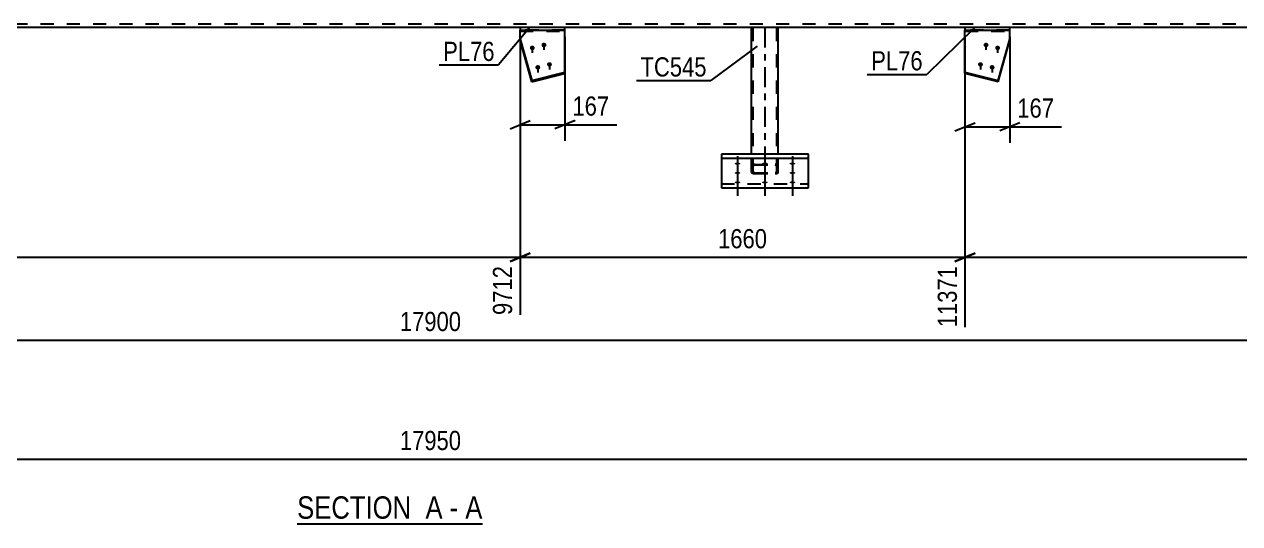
# Model space of a CAD drawing. Header units: millimetres. Extents: x -136 to 1053, y -541 to 300.
# Drawn here: x 272.1 to 453.4, y 92.1 to 166.7 of the extents above; entities that cross this region are included whole.
import ezdxf

# ---------------------------------------------------------------- set-up
doc = ezdxf.new("R2010")
doc.units = ezdxf.units.MM
doc.linetypes.add('DXK_LINE_DOT2', pattern=[3.9198, 1.9599, -1.9599])
doc.linetypes.add('DXK_LINE_DOT3', pattern=[5.9187, 2.979, -0.9799, 0.9799, -0.9799])
doc.styles.add('Arial Narrow', font='ARIALN.TTF', dxfattribs={"height": 0.2})

# ---------------------------------------------------------------- blocks, each defined once
blk = doc.blocks.new('Unknown-335479020-12 - 5651')
at = {"color": 6, "linetype": 'Continuous'}
blk.add_line((312.77, 92.11), (340.41, 92.11), dxfattribs=at)
at = {"color": 0, "linetype": 'Continuous'}
for points in [[(330.87, 92.86), (330.87, 96.36), (312.77, 96.36), (312.77, 92.86)], [(334.48, 92.86), (334.48, 96.36), (331.92, 96.36), (331.92, 92.86)], [(336.81, 92.86), (336.81, 96.36), (335.53, 96.36), (335.53, 92.86)], [(340.41, 92.86), (340.41, 96.36), (337.86, 96.36), (337.86, 92.86)]]:
    blk.add_wipeout(points, dxfattribs=at)
at = {"color": 7, "linetype": 'Continuous', "style": 'Arial Narrow'}
for s, p in [('SECTION ', (312.77, 92.86)), ('A', (331.92, 92.86)), ('A', (337.86, 92.86)), ('-', (335.53, 92.86))]:
    blk.add_text(s, height=3.34, dxfattribs=at).set_placement(p)
blk = doc.blocks.new('Part-335479020-5717 - 5651')
at = {"color": 7, "linetype": 'DXK_LINE_DOT2'}
for p, q in [((352.73, 165.81), (346.04, 165.81)), ((346.04, 165.81), (346.04, 165.79)), ((346.04, 165.79), (346.04, 165.81)), ((346.04, 165.64), (352.73, 165.64)), ((352.73, 165.81), (352.73, 165.79)), ((352.73, 165.79), (352.73, 165.81))]:
    blk.add_line(p, q, dxfattribs=at)
at = {"color": 2, "linetype": 'Continuous'}
for p, q in [((346.04, 164.28), (346.04, 165.79)), ((352.73, 159.34), (352.73, 165.79)), ((346.04, 164.44), (347.79, 158.26)), ((347.79, 158.1), (346.04, 164.28)), ((347.79, 158.26), (352.73, 159.5)), ((347.79, 158.1), (352.73, 159.34)), ((347.79, 158.26), (347.79, 158.1))]:
    blk.add_line(p, q, dxfattribs=at)
blk = doc.blocks.new('Part-335479020-5752 - 5651')
at = {"color": 7, "linetype": 'DXK_LINE_DOT2'}
for p, q in [((419.11, 165.81), (412.42, 165.81)), ((412.42, 165.81), (412.42, 165.79)), ((412.42, 165.79), (412.42, 165.81)), ((412.42, 165.64), (419.11, 165.64)), ((419.11, 165.81), (419.11, 165.79)), ((419.11, 165.79), (419.11, 165.81))]:
    blk.add_line(p, q, dxfattribs=at)
at = {"color": 2, "linetype": 'Continuous'}
for p, q in [((412.42, 159.34), (412.42, 165.79)), ((419.11, 164.28), (419.11, 165.79)), ((417.36, 158.26), (419.11, 164.44)), ((417.36, 158.1), (419.11, 164.28)), ((412.42, 159.5), (417.36, 158.26)), ((417.36, 158.1), (412.42, 159.34)), ((417.36, 158.26), (417.36, 158.1))]:
    blk.add_line(p, q, dxfattribs=at)
blk = doc.blocks.new('Part-335479020-5708 - 5651')
at = {"color": 2, "linetype": 'Continuous'}
for p, q in [((346.04, 166.19), (346.04, 165.79)), ((352.73, 166.19), (346.04, 166.19)), ((346.04, 165.79), (352.73, 165.79)), ((352.73, 165.79), (352.73, 166.19))]:
    blk.add_line(p, q, dxfattribs=at)
blk = doc.blocks.new('Bolt-335479020-5709 - 5651')
at = {"linetype": 'Continuous'}
for points in [[(415.55, 163.24), (415.48, 163.25), (415.41, 163.27), (415.34, 163.3), (415.29, 163.35), (415.24, 163.41), (415.21, 163.47), (415.2, 163.54), (415.2, 163.61), (415.21, 163.68), (415.24, 163.75), (415.29, 163.8), (415.34, 163.85), (415.41, 163.89), (415.48, 163.91), (415.55, 163.92), (415.63, 163.91), (415.7, 163.89), (415.76, 163.85), (415.82, 163.8), (415.87, 163.75), (415.9, 163.68), (415.91, 163.61), (415.91, 163.54), (415.9, 163.47), (415.87, 163.41), (415.82, 163.35), (415.76, 163.3), (415.7, 163.27), (415.63, 163.25)], [(417.29, 162.81), (417.22, 162.81), (417.15, 162.83), (417.08, 162.87), (417.03, 162.92), (416.98, 162.97), (416.95, 163.04), (416.93, 163.11), (416.93, 163.18), (416.95, 163.25), (416.98, 163.31), (417.03, 163.37), (417.08, 163.42), (417.15, 163.45), (417.22, 163.47), (417.29, 163.48), (417.37, 163.47), (417.44, 163.45), (417.5, 163.42), (417.56, 163.37), (417.6, 163.31), (417.64, 163.25), (417.65, 163.18), (417.65, 163.11), (417.64, 163.04), (417.6, 162.97), (417.56, 162.92), (417.5, 162.87), (417.44, 162.83), (417.37, 162.81)], [(414.73, 160.33), (414.66, 160.34), (414.58, 160.36), (414.52, 160.4), (414.46, 160.45), (414.42, 160.5), (414.39, 160.57), (414.37, 160.64), (414.37, 160.71), (414.39, 160.78), (414.42, 160.84), (414.46, 160.9), (414.52, 160.95), (414.58, 160.98), (414.66, 161), (414.73, 161.01), (414.81, 161), (414.88, 160.98), (414.94, 160.95), (415, 160.9), (415.04, 160.84), (415.07, 160.78), (415.09, 160.71), (415.09, 160.64), (415.07, 160.57), (415.04, 160.5), (415, 160.45), (414.94, 160.4), (414.88, 160.36), (414.81, 160.34)], [(416.47, 159.9), (416.4, 159.91), (416.32, 159.93), (416.26, 159.96), (416.2, 160.01), (416.16, 160.07), (416.13, 160.13), (416.11, 160.2), (416.11, 160.27), (416.13, 160.34), (416.16, 160.41), (416.2, 160.46), (416.26, 160.51), (416.32, 160.55), (416.4, 160.57), (416.47, 160.58), (416.54, 160.57), (416.62, 160.55), (416.68, 160.51), (416.74, 160.46), (416.78, 160.41), (416.81, 160.34), (416.83, 160.27), (416.83, 160.2), (416.81, 160.13), (416.78, 160.07), (416.74, 160.01), (416.68, 159.96), (416.62, 159.93), (416.54, 159.91)]]:
    blk.add_hatch(color=1, dxfattribs=at).paths.add_polyline_path(points)
at = {"color": 1, "linetype": 'Continuous'}
for p, q in [((415.55, 163.85), (415.55, 162.83)), ((417.29, 163.42), (417.29, 162.39)), ((414.73, 160.95), (414.73, 159.92)), ((416.47, 160.51), (416.47, 159.49))]:
    blk.add_line(p, q, dxfattribs=at)
blk = doc.blocks.new('Part-335479020-5774 - 5651')
at = {"color": 2, "linetype": 'Continuous'}
for p, q in [((389.07, 147.29), (376.07, 147.29)), ((376.07, 147.29), (376.07, 142.24)), ((389.07, 142.24), (389.07, 147.29)), ((376.07, 146.69), (389.07, 146.69)), ((376.07, 142.24), (389.07, 142.24))]:
    blk.add_line(p, q, dxfattribs=at)
at = {"color": 7, "linetype": 'DXK_LINE_DOT2'}
blk.add_line((376.07, 142.85), (389.07, 142.85), dxfattribs=at)
blk = doc.blocks.new('Bolt-335479020-5710 - 5651')
at = {"linetype": 'Continuous'}
for points in [[(347.86, 162.81), (347.78, 162.81), (347.71, 162.83), (347.65, 162.87), (347.59, 162.92), (347.54, 162.97), (347.51, 163.04), (347.5, 163.11), (347.5, 163.18), (347.51, 163.25), (347.54, 163.31), (347.59, 163.37), (347.65, 163.42), (347.71, 163.45), (347.78, 163.47), (347.86, 163.48), (347.93, 163.47), (348, 163.45), (348.07, 163.42), (348.12, 163.37), (348.17, 163.31), (348.2, 163.25), (348.21, 163.18), (348.21, 163.11), (348.2, 163.04), (348.17, 162.97), (348.12, 162.92), (348.07, 162.87), (348, 162.83), (347.93, 162.81)], [(349.6, 163.24), (349.52, 163.25), (349.45, 163.27), (349.38, 163.3), (349.33, 163.35), (349.28, 163.41), (349.25, 163.47), (349.24, 163.54), (349.24, 163.61), (349.25, 163.68), (349.28, 163.75), (349.33, 163.8), (349.38, 163.85), (349.45, 163.89), (349.52, 163.91), (349.6, 163.92), (349.67, 163.91), (349.74, 163.89), (349.81, 163.85), (349.86, 163.8), (349.91, 163.75), (349.94, 163.68), (349.95, 163.61), (349.95, 163.54), (349.94, 163.47), (349.91, 163.41), (349.86, 163.35), (349.81, 163.3), (349.74, 163.27), (349.67, 163.25)], [(348.68, 159.9), (348.6, 159.91), (348.53, 159.93), (348.47, 159.96), (348.41, 160.01), (348.37, 160.07), (348.34, 160.13), (348.32, 160.2), (348.32, 160.27), (348.34, 160.34), (348.37, 160.41), (348.41, 160.46), (348.47, 160.51), (348.53, 160.55), (348.6, 160.57), (348.68, 160.58), (348.75, 160.57), (348.83, 160.55), (348.89, 160.51), (348.95, 160.46), (348.99, 160.41), (349.02, 160.34), (349.04, 160.27), (349.04, 160.2), (349.02, 160.13), (348.99, 160.07), (348.95, 160.01), (348.89, 159.96), (348.83, 159.93), (348.75, 159.91)], [(350.42, 160.33), (350.34, 160.34), (350.27, 160.36), (350.21, 160.4), (350.15, 160.45), (350.11, 160.5), (350.08, 160.57), (350.06, 160.64), (350.06, 160.71), (350.08, 160.78), (350.11, 160.84), (350.15, 160.9), (350.21, 160.95), (350.27, 160.98), (350.34, 161), (350.42, 161.01), (350.49, 161), (350.57, 160.98), (350.63, 160.95), (350.69, 160.9), (350.73, 160.84), (350.76, 160.78), (350.78, 160.71), (350.78, 160.64), (350.76, 160.57), (350.73, 160.5), (350.69, 160.45), (350.63, 160.4), (350.57, 160.36), (350.49, 160.34)]]:
    blk.add_hatch(color=1, dxfattribs=at).paths.add_polyline_path(points)
at = {"color": 1, "linetype": 'Continuous'}
for p, q in [((347.86, 163.42), (347.86, 162.39)), ((349.6, 163.85), (349.6, 162.83)), ((348.68, 160.51), (348.68, 159.49)), ((350.42, 160.95), (350.42, 159.92))]:
    blk.add_line(p, q, dxfattribs=at)
blk = doc.blocks.new('Bolt-335479020-5721 - 5651')
at = {"linetype": 'Continuous'}
for points in [[(378.47, 146.02), (378.57, 146.02), (378.65, 146.01), (378.73, 145.99), (378.8, 145.97), (378.86, 145.94), (378.89, 145.92), (378.91, 145.89), (378.91, 145.85), (378.89, 145.82), (378.86, 145.79), (378.8, 145.77), (378.73, 145.75), (378.65, 145.73), (378.57, 145.72), (378.47, 145.72), (378.38, 145.72), (378.3, 145.73), (378.22, 145.75), (378.15, 145.77), (378.09, 145.79), (378.06, 145.82), (378.04, 145.85), (378.04, 145.89), (378.06, 145.92), (378.09, 145.94), (378.15, 145.97), (378.22, 145.99), (378.3, 146.01), (378.38, 146.02)], [(382.55, 146.02), (382.65, 146.02), (382.73, 146.01), (382.81, 145.99), (382.88, 145.97), (382.94, 145.94), (382.97, 145.92), (382.99, 145.89), (382.99, 145.85), (382.97, 145.82), (382.94, 145.79), (382.88, 145.77), (382.81, 145.75), (382.73, 145.73), (382.65, 145.72), (382.55, 145.72), (382.46, 145.72), (382.38, 145.73), (382.3, 145.75), (382.23, 145.77), (382.17, 145.79), (382.14, 145.82), (382.12, 145.85), (382.12, 145.89), (382.14, 145.92), (382.17, 145.94), (382.23, 145.97), (382.3, 145.99), (382.38, 146.01), (382.46, 146.02)], [(386.67, 146.02), (386.77, 146.02), (386.85, 146.01), (386.93, 145.99), (387, 145.97), (387.06, 145.94), (387.09, 145.92), (387.11, 145.89), (387.11, 145.85), (387.09, 145.82), (387.06, 145.79), (387, 145.77), (386.93, 145.75), (386.85, 145.73), (386.77, 145.72), (386.67, 145.72), (386.58, 145.72), (386.5, 145.73), (386.42, 145.75), (386.35, 145.77), (386.29, 145.79), (386.26, 145.82), (386.24, 145.85), (386.24, 145.89), (386.26, 145.92), (386.29, 145.94), (386.35, 145.97), (386.42, 145.99), (386.5, 146.01), (386.58, 146.02)], [(378.47, 144.62), (378.57, 144.62), (378.65, 144.61), (378.73, 144.6), (378.8, 144.57), (378.86, 144.55), (378.89, 144.52), (378.91, 144.49), (378.91, 144.46), (378.89, 144.43), (378.86, 144.4), (378.8, 144.37), (378.73, 144.35), (378.65, 144.34), (378.57, 144.33), (378.47, 144.32), (378.38, 144.33), (378.3, 144.34), (378.22, 144.35), (378.15, 144.37), (378.09, 144.4), (378.06, 144.43), (378.04, 144.46), (378.04, 144.49), (378.06, 144.52), (378.09, 144.55), (378.15, 144.57), (378.22, 144.6), (378.3, 144.61), (378.38, 144.62)], [(386.67, 144.62), (386.77, 144.62), (386.85, 144.61), (386.93, 144.6), (387, 144.57), (387.06, 144.55), (387.09, 144.52), (387.11, 144.49), (387.11, 144.46), (387.09, 144.43), (387.06, 144.4), (387, 144.37), (386.93, 144.35), (386.85, 144.34), (386.77, 144.33), (386.67, 144.32), (386.58, 144.33), (386.5, 144.34), (386.42, 144.35), (386.35, 144.37), (386.29, 144.4), (386.26, 144.43), (386.24, 144.46), (386.24, 144.49), (386.26, 144.52), (386.29, 144.55), (386.35, 144.57), (386.42, 144.6), (386.5, 144.61), (386.58, 144.62)], [(378.47, 143.22), (378.57, 143.21), (378.65, 143.2), (378.73, 143.19), (378.8, 143.17), (378.86, 143.14), (378.89, 143.11), (378.91, 143.08), (378.91, 143.05), (378.89, 143.02), (378.86, 142.99), (378.8, 142.96), (378.73, 142.94), (378.65, 142.93), (378.57, 142.92), (378.47, 142.91), (378.38, 142.92), (378.3, 142.93), (378.22, 142.94), (378.15, 142.96), (378.09, 142.99), (378.06, 143.02), (378.04, 143.05), (378.04, 143.08), (378.06, 143.11), (378.09, 143.14), (378.15, 143.17), (378.22, 143.19), (378.3, 143.2), (378.38, 143.21)], [(382.55, 143.22), (382.65, 143.21), (382.73, 143.2), (382.81, 143.19), (382.88, 143.17), (382.94, 143.14), (382.97, 143.11), (382.99, 143.08), (382.99, 143.05), (382.97, 143.02), (382.94, 142.99), (382.88, 142.96), (382.81, 142.94), (382.73, 142.93), (382.65, 142.92), (382.55, 142.91), (382.46, 142.92), (382.38, 142.93), (382.3, 142.94), (382.23, 142.96), (382.17, 142.99), (382.14, 143.02), (382.12, 143.05), (382.12, 143.08), (382.14, 143.11), (382.17, 143.14), (382.23, 143.17), (382.3, 143.19), (382.38, 143.2), (382.46, 143.21)], [(386.67, 143.22), (386.77, 143.21), (386.85, 143.2), (386.93, 143.19), (387, 143.17), (387.06, 143.14), (387.09, 143.11), (387.11, 143.08), (387.11, 143.05), (387.09, 143.02), (387.06, 142.99), (387, 142.96), (386.93, 142.94), (386.85, 142.93), (386.77, 142.92), (386.67, 142.91), (386.58, 142.92), (386.5, 142.93), (386.42, 142.94), (386.35, 142.96), (386.29, 142.99), (386.26, 143.02), (386.24, 143.05), (386.24, 143.08), (386.26, 143.11), (386.29, 143.14), (386.35, 143.17), (386.42, 143.19), (386.5, 143.2), (386.58, 143.21)]]:
    blk.add_hatch(color=1, dxfattribs=at).paths.add_polyline_path(points)
at = {"color": 1, "linetype": 'Continuous'}
for p, q in [((378.47, 146.96), (378.47, 143.84)), ((382.55, 146.96), (382.55, 143.84)), ((386.67, 146.96), (386.67, 143.84)), ((378.47, 145.56), (378.47, 142.44)), ((386.67, 145.56), (386.67, 142.44)), ((378.47, 144.15), (378.47, 141.04)), ((382.55, 144.15), (382.55, 141.04)), ((386.67, 144.15), (386.67, 141.04))]:
    blk.add_line(p, q, dxfattribs=at)
blk = doc.blocks.new('Part-335479020-5779 - 5651')
at = {"color": 2, "linetype": 'Continuous'}
for p, q in [((412.42, 166.19), (412.42, 165.79)), ((419.11, 166.19), (412.42, 166.19)), ((412.42, 165.79), (419.11, 165.79)), ((419.11, 165.79), (419.11, 166.19))]:
    blk.add_line(p, q, dxfattribs=at)
blk = doc.blocks.new('Part-335479020-5852 - 5651')
at = {"color": 7, "linetype": 'DXK_LINE_DOT2'}
for p, q in [((637.06, 166.67), (11.92, 166.67)), ((352.73, 166.19), (346.04, 166.19)), ((384.57, 166.19), (380.57, 166.19)), ((419.11, 166.19), (412.42, 166.19))]:
    blk.add_line(p, q, dxfattribs=at)
at = {"color": 2, "linetype": 'Continuous'}
for p, q in [((346.04, 166.19), (179.11, 166.19)), ((380.57, 166.19), (352.73, 166.19)), ((412.42, 166.19), (384.57, 166.19)), ((586.03, 166.19), (419.11, 166.19))]:
    blk.add_line(p, q, dxfattribs=at)
blk = doc.blocks.new('Part-335479020-5865 - 5651')
at = {"color": 2, "linetype": 'Continuous'}
for p, q in [((384.57, 166.19), (380.57, 166.19)), ((380.57, 147.29), (380.57, 166.19)), ((384.57, 147.29), (384.57, 166.19))]:
    blk.add_line(p, q, dxfattribs=at)
at = {"color": 7, "linetype": 'DXK_LINE_DOT2'}
for p, q in [((380.81, 144.55), (380.81, 166.19)), ((384.26, 166.19), (384.28, 166.19)), ((384.28, 166.19), (384.32, 166.19)), ((384.32, 166.19), (384.33, 166.19)), ((384.33, 144.55), (384.33, 166.19)), ((380.57, 144.55), (380.57, 147.29)), ((384.57, 144.55), (384.57, 147.29)), ((380.61, 145.65), (380.57, 145.59)), ((380.72, 145.7), (380.61, 145.65)), ((380.87, 145.74), (380.72, 145.7)), ((380.81, 145.59), (380.83, 145.62)), ((380.83, 145.62), (380.89, 145.65)), ((381.05, 145.75), (380.87, 145.74)), ((380.89, 145.65), (380.96, 145.66)), ((380.96, 145.66), (381.05, 145.67)), ((381.05, 145.75), (384.09, 145.75)), ((381.05, 145.67), (384.09, 145.67)), ((384.28, 145.74), (384.09, 145.75)), ((384.09, 145.67), (384.19, 145.66)), ((384.19, 145.66), (384.26, 145.65)), ((384.26, 145.65), (384.32, 145.62)), ((384.43, 145.7), (384.28, 145.74)), ((384.32, 145.62), (384.33, 145.59)), ((384.54, 145.65), (384.43, 145.7)), ((384.57, 145.59), (384.54, 145.65)), ((380.57, 144.55), (380.61, 144.49)), ((380.61, 144.49), (380.72, 144.43)), ((380.72, 144.43), (380.87, 144.4)), ((380.83, 144.52), (380.81, 144.55)), ((380.89, 144.49), (380.83, 144.52)), ((380.87, 144.4), (381.05, 144.38)), ((380.96, 144.47), (380.89, 144.49)), ((381.05, 144.47), (380.96, 144.47)), ((381.05, 144.47), (384.09, 144.47)), ((381.05, 144.38), (384.09, 144.38)), ((384.19, 144.47), (384.09, 144.47)), ((384.09, 144.38), (384.28, 144.4)), ((384.26, 144.49), (384.19, 144.47)), ((384.32, 144.52), (384.26, 144.49)), ((384.28, 144.4), (384.43, 144.43)), ((384.33, 144.55), (384.32, 144.52)), ((384.43, 144.43), (384.54, 144.49)), ((384.54, 144.49), (384.57, 144.55))]:
    blk.add_line(p, q, dxfattribs=at)
at = {"color": 7, "linetype": 'DXK_LINE_DOT3'}
blk.add_line((382.57, 166.19), (382.57, 145.07), dxfattribs=at)
blk = doc.blocks.new('StraightDimension-335479020-6014 - 5651')
at = {"color": 7, "linetype": 'Continuous'}
for p, q in [((172.42, 164.72), (172.42, 123.27)), ((346.04, 164.72), (346.04, 123.27)), ((173.92, 132.48), (170.92, 131.28)), ((344.54, 131.28), (347.54, 132.48)), ((172.42, 131.88), (346.04, 131.88))]:
    blk.add_line(p, q, dxfattribs=at)
at = {"color": 0}
blk.add_wipeout([(263.49, 132.63), (263.49, 136.83), (254.98, 136.83), (254.98, 132.63)], dxfattribs=at)
at = {"color": 0, "linetype": 'Continuous'}
blk.add_wipeout([(345.44, 131.18), (341.24, 131.18), (341.24, 122.67), (345.44, 122.67)], dxfattribs=at)
at = {"color": 3, "style": 'Arial Narrow'}
blk.add_text('4340', height=2.863, dxfattribs=at).set_placement((255.58, 133.23))
at = {"color": 3, "linetype": 'Continuous', "style": 'Arial Narrow'}
blk.add_text('9712', height=2.863, rotation=90.0002, dxfattribs=at).set_placement((344.84, 123.27))
blk = doc.blocks.new('StraightDimension-335479020-5913 - 5651')
at = {"color": 7, "linetype": 'Continuous'}
blk.add_line((-1.98, 101.76), (667.31, 101.76), dxfattribs=at)
at = {"color": 0}
blk.add_wipeout([(337.84, 102.51), (337.84, 106.71), (327.5, 106.71), (327.5, 102.51)], dxfattribs=at)
at = {"color": 3, "style": 'Arial Narrow'}
blk.add_text('17950', height=2.863, dxfattribs=at).set_placement((328.1, 103.11))
blk = doc.blocks.new('StraightDimension-335479020-5941 - 5651')
at = {"color": 7, "linetype": 'Continuous'}
blk.add_line((-0.98, 119.52), (666.31, 119.52), dxfattribs=at)
at = {"color": 0}
blk.add_wipeout([(337.84, 120.27), (337.84, 124.47), (327.5, 124.47), (327.5, 120.27)], dxfattribs=at)
at = {"color": 3, "style": 'Arial Narrow'}
blk.add_text('17900', height=2.863, dxfattribs=at).set_placement((328.1, 120.87))
blk = doc.blocks.new('StraightDimension-335479020-5992 - 5651')
at = {"color": 7, "linetype": 'Continuous'}
for p, q in [((419.11, 164.8), (419.11, 148.98)), ((412.42, 158.5), (412.42, 148.98)), ((410.92, 150.78), (413.92, 151.98)), ((412.42, 151.38), (419.11, 151.38)), ((420.61, 151.98), (417.61, 150.78))]:
    blk.add_line(p, q, dxfattribs=at)
at = {"color": 0}
blk.add_wipeout([(426.32, 152.13), (426.32, 156.33), (419.63, 156.33), (419.63, 152.13)], dxfattribs=at)
at = {"color": 7, "linetype": 'Continuous'}
blk.add_line((419.11, 151.38), (426.84, 151.38), dxfattribs=at)
blk.add_line((419.11, 151.38), (426.84, 151.38), dxfattribs=at)
at = {"color": 3, "style": 'Arial Narrow'}
blk.add_text('167', height=2.863, dxfattribs=at).set_placement((420.23, 152.73))
blk = doc.blocks.new('StraightDimension-335479020-6020 - 5651')
at = {"color": 7, "linetype": 'Continuous'}
for p, q in [((346.04, 164.72), (346.04, 123.27)), ((412.42, 164.79), (412.42, 121.44)), ((347.54, 132.48), (344.54, 131.28)), ((410.92, 131.28), (413.92, 132.48)), ((346.04, 131.88), (412.42, 131.88))]:
    blk.add_line(p, q, dxfattribs=at)
at = {"color": 0}
blk.add_wipeout([(383.49, 132.63), (383.49, 136.83), (374.98, 136.83), (374.98, 132.63)], dxfattribs=at)
at = {"color": 0, "linetype": 'Continuous'}
blk.add_wipeout([(411.82, 131.18), (407.62, 131.18), (407.62, 120.84), (411.82, 120.84)], dxfattribs=at)
at = {"color": 3, "style": 'Arial Narrow'}
blk.add_text('1660', height=2.863, dxfattribs=at).set_placement((375.58, 133.23))
at = {"color": 3, "linetype": 'Continuous', "style": 'Arial Narrow'}
blk.add_text('11371', height=2.863, rotation=90.0002, dxfattribs=at).set_placement((411.22, 121.44))
blk = doc.blocks.new('StraightDimension-335479020-6028 - 5651')
at = {"color": 7, "linetype": 'Continuous'}
for p, q in [((412.42, 164.79), (412.42, 121.44)), ((586.03, 164.79), (586.03, 121.44)), ((413.92, 132.48), (410.92, 131.28)), ((584.53, 131.28), (587.53, 132.48)), ((412.42, 131.88), (586.03, 131.88))]:
    blk.add_line(p, q, dxfattribs=at)
at = {"color": 0}
blk.add_wipeout([(503.48, 132.63), (503.48, 136.83), (494.97, 136.83), (494.97, 132.63)], dxfattribs=at)
at = {"color": 0, "linetype": 'Continuous'}
blk.add_wipeout([(585.43, 131.18), (581.23, 131.18), (581.23, 120.84), (585.43, 120.84)], dxfattribs=at)
at = {"color": 3, "style": 'Arial Narrow'}
blk.add_text('4340', height=2.863, dxfattribs=at).set_placement((495.57, 133.23))
at = {"color": 3, "linetype": 'Continuous', "style": 'Arial Narrow'}
blk.add_text('15712', height=2.863, rotation=90.0002, dxfattribs=at).set_placement((584.83, 121.44))
blk = doc.blocks.new('StraightDimension-335479020-6082 - 5651')
at = {"color": 7, "linetype": 'Continuous'}
for p, q in [((346.04, 164.8), (346.04, 149.28)), ((352.73, 164.79), (352.73, 149.28)), ((344.54, 151.08), (347.54, 152.28)), ((346.04, 151.68), (352.73, 151.68)), ((354.23, 152.28), (351.23, 151.08))]:
    blk.add_line(p, q, dxfattribs=at)
at = {"color": 0}
blk.add_wipeout([(359.94, 152.43), (359.94, 156.63), (353.25, 156.63), (353.25, 152.43)], dxfattribs=at)
at = {"color": 7, "linetype": 'Continuous'}
blk.add_line((352.73, 151.68), (360.46, 151.68), dxfattribs=at)
blk.add_line((352.73, 151.68), (360.46, 151.68), dxfattribs=at)
at = {"color": 3, "style": 'Arial Narrow'}
blk.add_text('167', height=2.863, dxfattribs=at).set_placement((353.85, 153.03))
blk = doc.blocks.new('Mark-335479020-5704 - 5651')
at = {"color": 0}
blk.add_wipeout([(342.23, 161.19), (342.23, 164.19), (334.56, 164.19), (334.56, 161.19)], dxfattribs=at)
blk.add_wipeout([(342.23, 161.19), (342.23, 164.19), (334.56, 164.19), (334.56, 161.19)], dxfattribs=at)
at = {"color": 30, "linetype": 'Continuous'}
for p in [(347.39, 166.09), (333.96, 160.59)]:
    blk.add_line(p, (342.83, 160.59), dxfattribs=at)
at = {"color": 3, "style": 'Arial Narrow'}
blk.add_text('PL76', height=2.863, dxfattribs=at).set_placement((334.56, 161.19))
blk = doc.blocks.new('Mark-335479020-5775 - 5651')
at = {"color": 0}
blk.add_wipeout([(406.12, 159.79), (406.12, 162.79), (398.44, 162.79), (398.44, 159.79)], dxfattribs=at)
blk.add_wipeout([(406.12, 159.79), (406.12, 162.79), (398.44, 162.79), (398.44, 159.79)], dxfattribs=at)
at = {"color": 30, "linetype": 'Continuous'}
for p in [(413.77, 166.09), (397.84, 159.19)]:
    blk.add_line(p, (406.72, 159.19), dxfattribs=at)
at = {"color": 3, "style": 'Arial Narrow'}
blk.add_text('PL76', height=2.863, dxfattribs=at).set_placement((398.44, 159.79))
blk = doc.blocks.new('Mark-335479020-5861 - 5651')
at = {"color": 0}
blk.add_wipeout([(373.88, 158.87), (373.88, 161.87), (364.01, 161.87), (364.01, 158.87)], dxfattribs=at)
blk.add_wipeout([(373.88, 158.87), (373.88, 161.87), (364.01, 161.87), (364.01, 158.87)], dxfattribs=at)
at = {"color": 30, "linetype": 'Continuous'}
for p in [(381.39, 163.39), (363.41, 158.27)]:
    blk.add_line(p, (374.48, 158.27), dxfattribs=at)
at = {"color": 3, "style": 'Arial Narrow'}
blk.add_text('TC545', height=2.863, dxfattribs=at).set_placement((364.01, 158.87))

msp = doc.modelspace()

# ---------------------------------------------------------------- block references
for name in ['Part-335479020-5852 - 5651', 'Part-335479020-5708 - 5651', 'Part-335479020-5717 - 5651', 'Part-335479020-5865 - 5651', 'Part-335479020-5779 - 5651', 'Part-335479020-5752 - 5651', 'Bolt-335479020-5710 - 5651', 'Bolt-335479020-5709 - 5651', 'Part-335479020-5774 - 5651', 'Bolt-335479020-5721 - 5651', 'Unknown-335479020-12 - 5651']:
    msp.add_blockref(name, (0, 0))

# ---------------------------------------------------------------- next in the draw order: block references
msp.add_blockref('StraightDimension-335479020-6014 - 5651', (0, 0))

# ---------------------------------------------------------------- next in the draw order: block references
msp.add_blockref('StraightDimension-335479020-5913 - 5651', (0, 0))

# ---------------------------------------------------------------- next in the draw order: block references
msp.add_blockref('StraightDimension-335479020-5941 - 5651', (0, 0))

# ---------------------------------------------------------------- next in the draw order: block references
msp.add_blockref('StraightDimension-335479020-5992 - 5651', (0, 0))

# ---------------------------------------------------------------- next in the draw order: block references
msp.add_blockref('StraightDimension-335479020-6020 - 5651', (0, 0))

# ---------------------------------------------------------------- next in the draw order: block references
for name in ['StraightDimension-335479020-6082 - 5651', 'Mark-335479020-5861 - 5651', 'StraightDimension-335479020-6028 - 5651']:
    msp.add_blockref(name, (0, 0))

# ---------------------------------------------------------------- next in the draw order: block references
for name in ['Mark-335479020-5704 - 5651', 'Mark-335479020-5775 - 5651']:
    msp.add_blockref(name, (0, 0))

doc.saveas('drawing.dxf')
